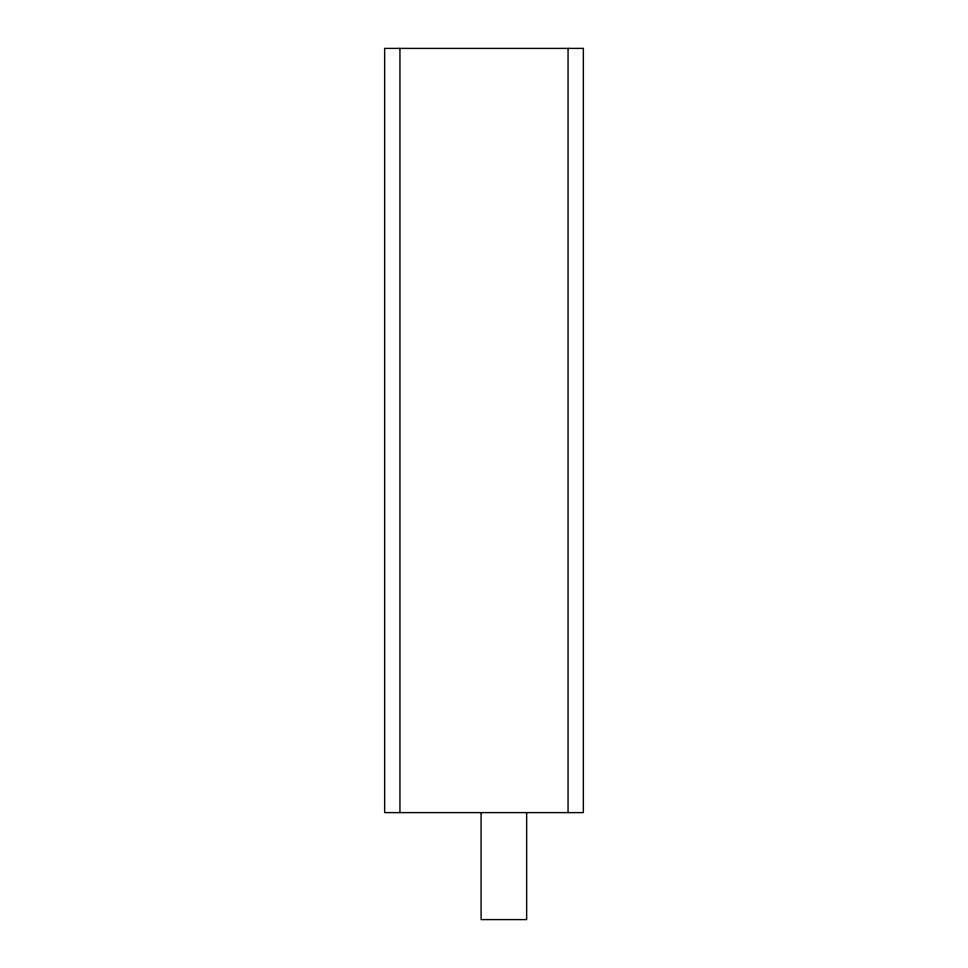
<?xml version="1.0" encoding="UTF-8"?>
<svg xmlns="http://www.w3.org/2000/svg" width="968" height="968" viewBox="0 0 968 968"><rect width="100%" height="100%" fill="white"/><g stroke="black" fill="none" stroke-linecap="round" stroke-linejoin="round"><path stroke-width="1.45" d="M568.059 48.4L568.059 812.612M526.64 812.612L526.64 919.6L481.096 919.6L481.096 812.612M399.941 48.4L399.941 812.612M583.353 48.4L384.647 48.4L384.647 812.612L583.353 812.612L583.353 48.4"/></g></svg>
